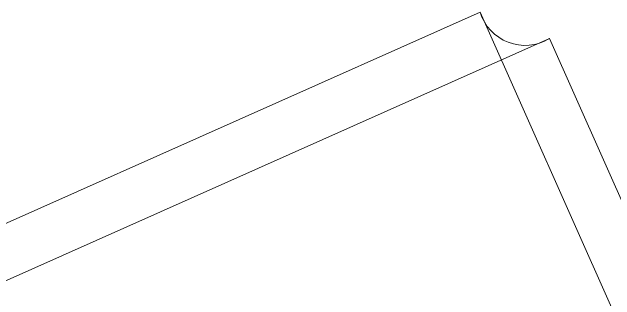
# Model space of a CAD drawing. Header units: inches. Extents: x -422522 to 22891, y -2973 to 414515.
# Drawn here: x 7685.63 to 7727.19, y 10302.66 to 10322.51 of the extents above; entities that cross this region are included whole.
import ezdxf

# ---------------------------------------------------------------- set-up
doc = ezdxf.new("R2010")
doc.units = ezdxf.units.IN
doc.header["$MEASUREMENT"] = 0
doc.layers.add('ARREDAMENTO', color=8, linetype='Continuous', lineweight=18)

msp = doc.modelspace()

# ---------------------------------------------------------------- linework, layer by layer
at = {"layer": 'ARREDAMENTO'}
for p, q in [((7671.682, 10301.932), (7717.898, 10322.508)), ((7717.898, 10322.508), (7741.414, 10269.69)), ((7669.85, 10297.161), (7722.669, 10320.677)), ((7722.669, 10320.677), (7743.246, 10274.461))]:
    msp.add_line(p, q, dxfattribs=at)
msp.add_arc((7720.995, 10323.447), 3.236, 196.8594, 301.1406, dxfattribs=at)

doc.saveas('drawing.dxf')
